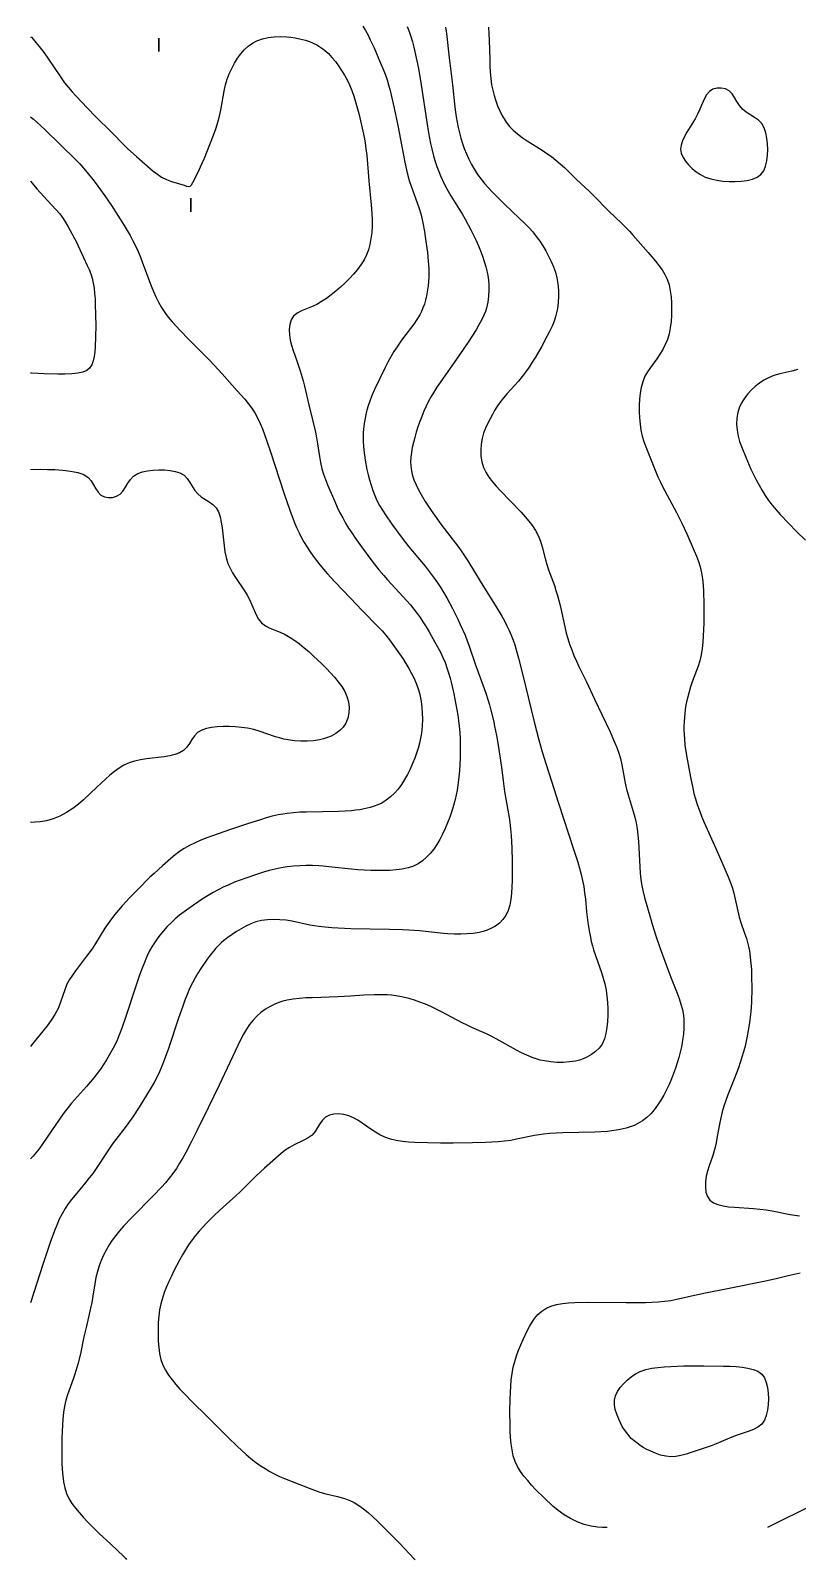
# Model space of a CAD drawing. Header units: metres. Extents: x 560466 to 562029, y 8123360 to 8125060.
# Drawn here: x 560466 to 560766, y 8123360 to 8123956 of the extents above; entities that cross this region are included whole.
import ezdxf

# ---------------------------------------------------------------- set-up
doc = ezdxf.new("R2010")
doc.units = ezdxf.units.M
doc.header["$MEASUREMENT"] = 0
doc.layers.add('Unknown_Line_Type', color=7, linetype='Continuous')

msp = doc.modelspace()

# ---------------------------------------------------------------- linework, layer by layer
at = {"layer": 'Unknown_Line_Type', "color": 18, "true_color": 0x000000}
for points in [[(560595.96, 8123957.86, 4145), (560597.03, 8123956.14, 4145), (560598.01, 8123954.36, 4145), (560598.91, 8123952.58, 4145), (560600.4, 8123949.37, 4145), (560602.94, 8123943.48, 4145), (560603.81, 8123941.32, 4145), (560604.65, 8123939.11, 4145), (560605.42, 8123936.87, 4145), (560606.01, 8123934.96, 4145), (560606.63, 8123932.73, 4145), (560607.19, 8123930.48, 4145), (560608.21, 8123925.95, 4145), (560609.59, 8123919.13, 4145), (560612.18, 8123905.54, 4145), (560613.16, 8123901.19, 4145), (560614.09, 8123897.74, 4145), (560614.82, 8123895.46, 4145), (560617.17, 8123889.01, 4145), (560617.93, 8123886.8, 4145), (560618.59, 8123884.67, 4145), (560619.04, 8123882.96, 4145), (560619.42, 8123881.23, 4145), (560620.04, 8123877.76, 4145), (560620.61, 8123873.88, 4145), (560621.17, 8123869.6, 4145), (560621.51, 8123866.24, 4145), (560621.71, 8123863.33, 4145), (560621.77, 8123861.65, 4145), (560621.76, 8123859.98, 4145), (560621.67, 8123858.32, 4145), (560621.51, 8123856.67, 4145), (560621.28, 8123855.02, 4145), (560620.84, 8123852.65, 4145), (560620.46, 8123851.08, 4145), (560619.99, 8123849.52, 4145), (560619.44, 8123848, 4145), (560618.84, 8123846.64, 4145), (560618.17, 8123845.31, 4145), (560617.08, 8123843.47, 4145), (560615.86, 8123841.69, 4145), (560611.88, 8123836.47, 4145), (560610.58, 8123834.68, 4145), (560609.32, 8123832.86, 4145), (560608.12, 8123831, 4145), (560606.9, 8123828.94, 4145), (560605.76, 8123826.84, 4145), (560604.66, 8123824.71, 4145), (560602.57, 8123820.46, 4145), (560600.6, 8123816.25, 4145), (560599.69, 8123814.12, 4145), (560598.83, 8123811.97, 4145), (560598.08, 8123809.79, 4145), (560597.6, 8123808.17, 4145), (560597.18, 8123806.53, 4145), (560596.84, 8123804.87, 4145), (560596.64, 8123803.66, 4145), (560596.29, 8123800.79, 4145), (560596.17, 8123799.14, 4145), (560596.12, 8123797.48, 4145), (560596.15, 8123795.82, 4145), (560596.25, 8123794.16, 4145), (560596.4, 8123792.5, 4145), (560596.91, 8123788.68, 4145), (560597.58, 8123785.03, 4145), (560598.05, 8123782.96, 4145), (560598.59, 8123780.9, 4145), (560599.19, 8123778.86, 4145), (560599.86, 8123776.85, 4145), (560600.61, 8123774.87, 4145), (560601.47, 8123772.95, 4145), (560602.5, 8123770.97, 4145), (560603.62, 8123769.1, 4145), (560604.81, 8123767.27, 4145), (560607.34, 8123763.66, 4145), (560611.34, 8123758.18, 4145), (560613.94, 8123754.84, 4145), (560620.25, 8123747.31, 4145), (560621.49, 8123745.78, 4145), (560623.85, 8123742.64, 4145), (560625.15, 8123740.76, 4145), (560626.38, 8123738.84, 4145), (560627.57, 8123736.9, 4145), (560628.72, 8123734.92, 4145), (560630.93, 8123730.84, 4145), (560633.01, 8123726.68, 4145), (560634, 8123724.58, 4145), (560635.87, 8123720.34, 4145), (560636.72, 8123718.19, 4145), (560637.33, 8123716.53, 4145), (560640.1, 8123708.49, 4145), (560643.34, 8123699.65, 4145), (560644.13, 8123697.37, 4145), (560645.37, 8123693.28, 4145), (560645.93, 8123691.21, 4145), (560646.95, 8123687.06, 4145), (560647.4, 8123684.96, 4145), (560648.11, 8123681.31, 4145), (560648.8, 8123677.49, 4145), (560649.49, 8123673.2, 4145), (560650.08, 8123668.91, 4145), (560650.72, 8123663.6, 4145), (560651.3, 8123659.38, 4145), (560651.63, 8123657.27, 4145), (560653.03, 8123649.31, 4145), (560653.32, 8123647.31, 4145), (560653.6, 8123644.82, 4145), (560653.8, 8123642.32, 4145), (560654.06, 8123637.29, 4145), (560654.2, 8123632.24, 4145), (560654.24, 8123627.2, 4145), (560654.21, 8123624.7, 4145), (560654.13, 8123622.22, 4145), (560653.98, 8123619.79, 4145), (560653.72, 8123617.42, 4145), (560653.32, 8123615.14, 4145), (560652.7, 8123613, 4145), (560651.79, 8123611.04, 4145), (560650.66, 8123609.49, 4145), (560649.28, 8123608.13, 4145), (560647.69, 8123606.95, 4145), (560645.93, 8123605.97, 4145), (560644.49, 8123605.36, 4145), (560642.98, 8123604.86, 4145), (560641.42, 8123604.48, 4145), (560639.06, 8123604.09, 4145), (560636.64, 8123603.88, 4145), (560634.18, 8123603.8, 4145), (560631.7, 8123603.83, 4145), (560629.2, 8123603.97, 4145), (560627.48, 8123604.11, 4145), (560618.14, 8123605.06, 4145), (560613.93, 8123605.37, 4145), (560611.42, 8123605.5, 4145), (560606.39, 8123605.66, 4145), (560591.33, 8123605.93, 4145), (560586.33, 8123606.11, 4145), (560583.84, 8123606.27, 4145), (560581.35, 8123606.48, 4145), (560578.88, 8123606.77, 4145), (560577.1, 8123607.04, 4145), (560575.34, 8123607.36, 4145), (560568.37, 8123608.83, 4145), (560566.06, 8123609.21, 4145), (560563.65, 8123609.44, 4145), (560561.24, 8123609.51, 4145), (560558.85, 8123609.4, 4145), (560556.51, 8123609.1, 4145), (560554.22, 8123608.56, 4145), (560552.26, 8123607.84, 4145), (560550.35, 8123606.95, 4145), (560548.49, 8123605.93, 4145), (560546.65, 8123604.82, 4145), (560544.97, 8123603.72, 4145), (560543.33, 8123602.56, 4145), (560541.75, 8123601.31, 4145), (560540.66, 8123600.37, 4145), (560539.62, 8123599.37, 4145), (560538.63, 8123598.33, 4145), (560537.68, 8123597.24, 4145), (560536.42, 8123595.65, 4145), (560535.22, 8123594, 4145), (560532.84, 8123590.48, 4145), (560531.66, 8123588.62, 4145), (560530.53, 8123586.73, 4145), (560529.48, 8123584.79, 4145), (560528.42, 8123582.58, 4145), (560527.46, 8123580.32, 4145), (560526.56, 8123578.02, 4145), (560525.72, 8123575.7, 4145), (560524.11, 8123571.02, 4145), (560520.19, 8123559.27, 4145), (560518.52, 8123554.63, 4145), (560517.62, 8123552.35, 4145), (560516.65, 8123550.1, 4145), (560515.59, 8123547.9, 4145), (560514.55, 8123545.97, 4145), (560513.45, 8123544.08, 4145), (560508.71, 8123536.4, 4145), (560506.19, 8123532.52, 4145), (560504.92, 8123530.72, 4145), (560503.6, 8123528.96, 4145), (560499.58, 8123523.77, 4145), (560498.28, 8123522.01, 4145), (560496.97, 8123520.12, 4145), (560491.92, 8123512.41, 4145), (560490.59, 8123510.53, 4145), (560489.26, 8123508.8, 4145), (560487.89, 8123507.1, 4145), (560483.69, 8123502.09, 4145), (560482.34, 8123500.39, 4145), (560481.04, 8123498.66, 4145), (560479.85, 8123496.87, 4145), (560478.65, 8123494.79, 4145), (560477.57, 8123492.62, 4145), (560476.59, 8123490.4, 4145), (560475.68, 8123488.14, 4145), (560473.99, 8123483.53, 4145), (560471.13, 8123474.94, 4145), (560466.34, 8123460, 4145)], [(560613.34, 8123957.78, 4140), (560614.06, 8123955.79, 4140), (560614.71, 8123953.77, 4140), (560615.31, 8123951.72, 4140), (560615.85, 8123949.65, 4140), (560616.81, 8123945.5, 4140), (560617.65, 8123941.32, 4140), (560618.75, 8123935.03, 4140), (560620.93, 8123920.42, 4140), (560621.62, 8123916.25, 4140), (560622.43, 8123912.11, 4140), (560622.89, 8123910.06, 4140), (560623.75, 8123906.76, 4140), (560624.24, 8123905.12, 4140), (560624.89, 8123903.16, 4140), (560625.6, 8123901.21, 4140), (560626.29, 8123899.5, 4140), (560627.04, 8123897.81, 4140), (560627.84, 8123896.16, 4140), (560629.27, 8123893.54, 4140), (560630.33, 8123891.76, 4140), (560633.61, 8123886.47, 4140), (560634.68, 8123884.68, 4140), (560635.87, 8123882.57, 4140), (560638.11, 8123878.42, 4140), (560639.16, 8123876.38, 4140), (560640.17, 8123874.33, 4140), (560641.12, 8123872.25, 4140), (560641.95, 8123870.24, 4140), (560642.71, 8123868.19, 4140), (560643.39, 8123866.13, 4140), (560643.99, 8123864.05, 4140), (560644.49, 8123861.96, 4140), (560644.86, 8123859.85, 4140), (560645.11, 8123857.44, 4140), (560645.18, 8123855.03, 4140), (560645.07, 8123852.63, 4140), (560644.78, 8123850.27, 4140), (560644.26, 8123847.95, 4140), (560643.8, 8123846.54, 4140), (560643.26, 8123845.16, 4140), (560642.34, 8123843.23, 4140), (560641.29, 8123841.34, 4140), (560640.16, 8123839.47, 4140), (560637.31, 8123835.02, 4140), (560633.68, 8123829.67, 4140), (560626.13, 8123818.94, 4140), (560624.89, 8123817.09, 4140), (560623.69, 8123815.21, 4140), (560622.65, 8123813.43, 4140), (560621.67, 8123811.61, 4140), (560620.75, 8123809.75, 4140), (560619.85, 8123807.75, 4140), (560619.01, 8123805.72, 4140), (560618.23, 8123803.68, 4140), (560617.5, 8123801.61, 4140), (560616.82, 8123799.54, 4140), (560616.21, 8123797.45, 4140), (560615.71, 8123795.53, 4140), (560615.28, 8123793.61, 4140), (560614.94, 8123791.68, 4140), (560614.71, 8123789.77, 4140), (560614.62, 8123787.86, 4140), (560614.66, 8123786.55, 4140), (560614.79, 8123785.26, 4140), (560615.24, 8123783.04, 4140), (560615.91, 8123780.99, 4140), (560616.77, 8123778.98, 4140), (560617.73, 8123777.07, 4140), (560618.79, 8123775.18, 4140), (560620.36, 8123772.55, 4140), (560622.69, 8123768.96, 4140), (560623.9, 8123767.19, 4140), (560626.39, 8123763.69, 4140), (560628.97, 8123760.25, 4140), (560633.05, 8123755.05, 4140), (560634.36, 8123753.28, 4140), (560635.67, 8123751.37, 4140), (560636.92, 8123749.42, 4140), (560641.74, 8123741.5, 4140), (560647.98, 8123731.48, 4140), (560650.17, 8123727.82, 4140), (560651.21, 8123725.96, 4140), (560652.2, 8123724.08, 4140), (560653.11, 8123722.17, 4140), (560653.89, 8123720.33, 4140), (560654.6, 8123718.47, 4140), (560655.24, 8123716.57, 4140), (560655.84, 8123714.66, 4140), (560656.76, 8123711.39, 4140), (560658.27, 8123705.36, 4140), (560662.86, 8123686.58, 4140), (560664.67, 8123679.56, 4140), (560665.96, 8123674.91, 4140), (560667.37, 8123670.32, 4140), (560669.59, 8123663.47, 4140), (560672.16, 8123655.33, 4140), (560678.35, 8123636.56, 4140), (560679.81, 8123631.85, 4140), (560680.49, 8123629.49, 4140), (560681.13, 8123627.12, 4140), (560681.69, 8123624.74, 4140), (560682.16, 8123622.34, 4140), (560682.53, 8123619.9, 4140), (560682.81, 8123617.43, 4140), (560683.29, 8123612.49, 4140), (560683.77, 8123608.36, 4140), (560684.28, 8123605.04, 4140), (560684.75, 8123602.6, 4140), (560685.13, 8123600.94, 4140), (560685.56, 8123599.29, 4140), (560686.04, 8123597.65, 4140), (560686.77, 8123595.45, 4140), (560689.11, 8123588.89, 4140), (560689.82, 8123586.69, 4140), (560690.42, 8123584.46, 4140), (560690.9, 8123582.03, 4140), (560691.23, 8123579.58, 4140), (560691.44, 8123577.1, 4140), (560691.55, 8123574.63, 4140), (560691.56, 8123572.17, 4140), (560691.47, 8123569.74, 4140), (560691.24, 8123567.37, 4140), (560690.85, 8123565.08, 4140), (560690.24, 8123562.93, 4140), (560689.33, 8123560.96, 4140), (560688.19, 8123559.39, 4140), (560686.8, 8123558.02, 4140), (560685.2, 8123556.83, 4140), (560683.44, 8123555.83, 4140), (560681.99, 8123555.22, 4140), (560680.48, 8123554.72, 4140), (560678.91, 8123554.34, 4140), (560676.56, 8123553.98, 4140), (560674.15, 8123553.81, 4140), (560671.72, 8123553.82, 4140), (560669.28, 8123554, 4140), (560666.86, 8123554.36, 4140), (560665.21, 8123554.72, 4140), (560663.58, 8123555.18, 4140), (560661.99, 8123555.73, 4140), (560659.93, 8123556.58, 4140), (560657.91, 8123557.56, 4140), (560655.92, 8123558.6, 4140), (560648.04, 8123563, 4140), (560646.04, 8123564.02, 4140), (560644.19, 8123564.9, 4140), (560638.57, 8123567.39, 4140), (560636.71, 8123568.26, 4140), (560634.7, 8123569.26, 4140), (560626.7, 8123573.51, 4140), (560622.53, 8123575.55, 4140), (560620.42, 8123576.49, 4140), (560618.29, 8123577.35, 4140), (560616.12, 8123578.12, 4140), (560614.51, 8123578.61, 4140), (560612.87, 8123579.03, 4140), (560611.22, 8123579.38, 4140), (560608.8, 8123579.77, 4140), (560607.15, 8123579.97, 4140), (560605.5, 8123580.11, 4140), (560603.84, 8123580.19, 4140), (560602.17, 8123580.21, 4140), (560600.5, 8123580.18, 4140), (560596.35, 8123579.97, 4140), (560591.23, 8123579.58, 4140), (560588.73, 8123579.44, 4140), (560586.23, 8123579.33, 4140), (560576.19, 8123579.04, 4140), (560573.7, 8123578.92, 4140), (560571.23, 8123578.74, 4140), (560568.79, 8123578.46, 4140), (560566.4, 8123578.04, 4140), (560564.79, 8123577.64, 4140), (560563.22, 8123577.15, 4140), (560561.7, 8123576.55, 4140), (560559.78, 8123575.61, 4140), (560557.95, 8123574.5, 4140), (560556.23, 8123573.23, 4140), (560554.62, 8123571.82, 4140), (560553.16, 8123570.25, 4140), (560551.81, 8123568.55, 4140), (560550.58, 8123566.76, 4140), (560549.45, 8123564.87, 4140), (560548.66, 8123563.39, 4140), (560547.18, 8123560.33, 4140), (560539.9, 8123544.9, 4140), (560535.65, 8123536.11, 4140), (560531.35, 8123527.36, 4140), (560529.16, 8123523.02, 4140), (560526.9, 8123518.72, 4140), (560525.73, 8123516.61, 4140), (560524.52, 8123514.53, 4140), (560523.24, 8123512.49, 4140), (560521.88, 8123510.51, 4140), (560520.46, 8123508.66, 4140), (560518.96, 8123506.87, 4140), (560517.4, 8123505.12, 4140), (560514.17, 8123501.71, 4140), (560505.87, 8123493.33, 4140), (560502.65, 8123489.91, 4140), (560501.1, 8123488.16, 4140), (560499.63, 8123486.37, 4140), (560498.24, 8123484.51, 4140), (560497, 8123482.61, 4140), (560495.86, 8123480.64, 4140), (560494.83, 8123478.61, 4140), (560493.91, 8123476.54, 4140), (560493.1, 8123474.43, 4140), (560492.43, 8123472.27, 4140), (560491.87, 8123469.91, 4140), (560491.44, 8123467.51, 4140), (560490.7, 8123462.66, 4140), (560490.28, 8123460.23, 4140), (560489.79, 8123457.91, 4140), (560488.11, 8123450.98, 4140), (560487.18, 8123446.76, 4140), (560485.78, 8123440.11, 4140), (560484.8, 8123436.15, 4140), (560483.65, 8123432.25, 4140), (560483, 8123430.33, 4140), (560480.74, 8123424.15, 4140), (560480.12, 8123422.06, 4140), (560479.59, 8123419.7, 4140), (560479.21, 8123417.29, 4140), (560478.95, 8123414.85, 4140), (560478.77, 8123412.39, 4140), (560478.64, 8123409.92, 4140), (560478.56, 8123407.43, 4140), (560478.51, 8123402.45, 4140), (560478.59, 8123397.48, 4140), (560478.71, 8123395.03, 4140), (560478.91, 8123392.6, 4140), (560479.22, 8123390.23, 4140), (560479.7, 8123387.91, 4140), (560480.41, 8123385.7, 4140), (560481.34, 8123383.72, 4140), (560482.5, 8123381.84, 4140), (560483.82, 8123380.02, 4140), (560485.26, 8123378.26, 4140), (560486.85, 8123376.48, 4140), (560488.75, 8123374.49, 4140), (560493.13, 8123370.17, 4140), (560497.6, 8123365.91, 4140), (560502.71, 8123361.14, 4140), (560503.58, 8123360.31, 4140), (560503.84, 8123360, 4140)], [(560628.29, 8123957.41, 4135), (560628.66, 8123954.98, 4135), (560629.71, 8123945.53, 4135), (560630.77, 8123937.22, 4135), (560631.13, 8123933.86, 4135), (560631.71, 8123927.57, 4135), (560631.97, 8123925.27, 4135), (560632.36, 8123922.51, 4135), (560632.73, 8123920.41, 4135), (560633.17, 8123918.32, 4135), (560633.67, 8123916.24, 4135), (560634.23, 8123914.19, 4135), (560634.86, 8123912.16, 4135), (560635.56, 8123910.16, 4135), (560636.43, 8123908.03, 4135), (560637.39, 8123905.95, 4135), (560638.43, 8123903.91, 4135), (560639.57, 8123901.92, 4135), (560640.79, 8123900, 4135), (560642.13, 8123898.15, 4135), (560643.51, 8123896.47, 4135), (560644.98, 8123894.85, 4135), (560646.5, 8123893.26, 4135), (560651.16, 8123888.54, 4135), (560654.33, 8123885.45, 4135), (560659.25, 8123880.89, 4135), (560660.81, 8123879.3, 4135), (560662.29, 8123877.63, 4135), (560663.68, 8123875.89, 4135), (560664.99, 8123874.09, 4135), (560666.21, 8123872.23, 4135), (560667.39, 8123870.25, 4135), (560668.47, 8123868.23, 4135), (560669.46, 8123866.16, 4135), (560670.35, 8123864.06, 4135), (560671.1, 8123861.92, 4135), (560671.69, 8123859.74, 4135), (560672.11, 8123857.37, 4135), (560672.33, 8123854.96, 4135), (560672.37, 8123852.54, 4135), (560672.24, 8123850.12, 4135), (560671.92, 8123847.72, 4135), (560671.59, 8123846.09, 4135), (560671.15, 8123844.48, 4135), (560670.63, 8123842.89, 4135), (560669.81, 8123840.85, 4135), (560668.86, 8123838.84, 4135), (560667.84, 8123836.85, 4135), (560665.64, 8123832.84, 4135), (560663.3, 8123828.81, 4135), (560662.08, 8123826.82, 4135), (560660.82, 8123824.87, 4135), (560659.49, 8123822.97, 4135), (560658.14, 8123821.2, 4135), (560656.72, 8123819.49, 4135), (560652.26, 8123814.58, 4135), (560650.82, 8123812.91, 4135), (560649.48, 8123811.18, 4135), (560648.24, 8123809.38, 4135), (560647.37, 8123807.95, 4135), (560646.56, 8123806.49, 4135), (560644.81, 8123803.07, 4135), (560643.91, 8123801.1, 4135), (560643.13, 8123799.11, 4135), (560642.53, 8123797.09, 4135), (560642.12, 8123794.81, 4135), (560641.97, 8123792.51, 4135), (560642.07, 8123790.23, 4135), (560642.43, 8123787.99, 4135), (560643.09, 8123785.83, 4135), (560644.02, 8123783.89, 4135), (560645.19, 8123782.03, 4135), (560646.54, 8123780.23, 4135), (560648, 8123778.48, 4135), (560649.56, 8123776.75, 4135), (560657.7, 8123768.29, 4135), (560659.26, 8123766.57, 4135), (560660.74, 8123764.82, 4135), (560662.12, 8123763.02, 4135), (560663.36, 8123761.17, 4135), (560664.41, 8123759.24, 4135), (560665.27, 8123757.08, 4135), (560665.96, 8123754.84, 4135), (560667.13, 8123750.24, 4135), (560667.77, 8123747.94, 4135), (560668.45, 8123745.89, 4135), (560670.71, 8123739.73, 4135), (560671.34, 8123737.81, 4135), (560671.91, 8123735.87, 4135), (560672.94, 8123731.92, 4135), (560674.37, 8123725.41, 4135), (560675.37, 8123721.22, 4135), (560675.94, 8123719.14, 4135), (560676.67, 8123716.88, 4135), (560677.48, 8123714.64, 4135), (560678.36, 8123712.43, 4135), (560679.32, 8123710.25, 4135), (560680.28, 8123708.23, 4135), (560683.24, 8123702.23, 4135), (560686.35, 8123695.47, 4135), (560692.35, 8123682.91, 4135), (560694.21, 8123678.69, 4135), (560695.06, 8123676.56, 4135), (560695.82, 8123674.41, 4135), (560696.48, 8123672.24, 4135), (560697.04, 8123669.87, 4135), (560698.36, 8123662.68, 4135), (560698.88, 8123660.3, 4135), (560699.46, 8123658.11, 4135), (560701.48, 8123651.6, 4135), (560702.1, 8123649.42, 4135), (560702.63, 8123647.22, 4135), (560703.05, 8123644.82, 4135), (560703.34, 8123642.39, 4135), (560703.55, 8123639.94, 4135), (560703.7, 8123637.47, 4135), (560704.06, 8123630.05, 4135), (560704.24, 8123627.58, 4135), (560704.49, 8123625.12, 4135), (560704.85, 8123622.69, 4135), (560705.32, 8123620.37, 4135), (560705.88, 8123618.07, 4135), (560708.17, 8123610.02, 4135), (560708.87, 8123607.73, 4135), (560710.34, 8123603.17, 4135), (560711.89, 8123598.63, 4135), (560714.32, 8123591.84, 4135), (560716, 8123587.35, 4135), (560718.57, 8123580.83, 4135), (560719.36, 8123578.68, 4135), (560720.08, 8123576.54, 4135), (560720.66, 8123574.37, 4135), (560721.07, 8123572.19, 4135), (560721.23, 8123570.57, 4135), (560721.28, 8123568.93, 4135), (560721.25, 8123567.27, 4135), (560721.08, 8123564.85, 4135), (560720.9, 8123563.21, 4135), (560720.64, 8123561.57, 4135), (560720.33, 8123559.93, 4135), (560719.85, 8123557.81, 4135), (560719.28, 8123555.7, 4135), (560718.65, 8123553.59, 4135), (560717.95, 8123551.5, 4135), (560717.2, 8123549.43, 4135), (560716.39, 8123547.38, 4135), (560715.46, 8123545.24, 4135), (560714.45, 8123543.14, 4135), (560713.38, 8123541.09, 4135), (560712.24, 8123539.1, 4135), (560711.01, 8123537.18, 4135), (560709.68, 8123535.37, 4135), (560708.29, 8123533.76, 4135), (560706.76, 8123532.3, 4135), (560705.1, 8123531.02, 4135), (560703.32, 8123529.93, 4135), (560701.86, 8123529.23, 4135), (560700.34, 8123528.65, 4135), (560698.78, 8123528.16, 4135), (560696.43, 8123527.61, 4135), (560694.81, 8123527.32, 4135), (560693.16, 8123527.07, 4135), (560691.51, 8123526.88, 4135), (560689.03, 8123526.69, 4135), (560686.53, 8123526.57, 4135), (560673.98, 8123526.3, 4135), (560671.48, 8123526.19, 4135), (560669, 8123526.03, 4135), (560666.52, 8123525.78, 4135), (560664.75, 8123525.54, 4135), (560662.98, 8123525.25, 4135), (560656, 8123523.81, 4135), (560653.67, 8123523.38, 4135), (560651.22, 8123523.05, 4135), (560648.76, 8123522.82, 4135), (560646.28, 8123522.65, 4135), (560643.8, 8123522.53, 4135), (560638.8, 8123522.4, 4135), (560631.28, 8123522.32, 4135), (560626.26, 8123522.32, 4135), (560621.25, 8123522.38, 4135), (560616.29, 8123522.56, 4135), (560613.84, 8123522.73, 4135), (560611.42, 8123522.99, 4135), (560609.05, 8123523.37, 4135), (560606.74, 8123523.91, 4135), (560604.53, 8123524.67, 4135), (560602.67, 8123525.56, 4135), (560600.87, 8123526.61, 4135), (560599.13, 8123527.76, 4135), (560595.71, 8123530.13, 4135), (560594.01, 8123531.24, 4135), (560592.3, 8123532.22, 4135), (560590.56, 8123532.99, 4135), (560588.56, 8123533.54, 4135), (560586.58, 8123533.77, 4135), (560584.68, 8123533.68, 4135), (560582.94, 8123533.27, 4135), (560581.44, 8123532.49, 4135), (560580.25, 8123531.33, 4135), (560579.25, 8123529.9, 4135), (560578.33, 8123528.36, 4135), (560577.34, 8123526.84, 4135), (560576.16, 8123525.48, 4135), (560574.68, 8123524.37, 4135), (560572.97, 8123523.45, 4135), (560569.21, 8123521.71, 4135), (560567.32, 8123520.67, 4135), (560565.68, 8123519.54, 4135), (560564.08, 8123518.26, 4135), (560557.64, 8123512.59, 4135), (560554.39, 8123509.61, 4135), (560548.14, 8123503.29, 4135), (560546.5, 8123501.77, 4135), (560541.46, 8123497.33, 4135), (560538.22, 8123494.33, 4135), (560535.09, 8123491.22, 4135), (560533.58, 8123489.62, 4135), (560532.11, 8123487.98, 4135), (560530.69, 8123486.3, 4135), (560529.35, 8123484.57, 4135), (560528.02, 8123482.67, 4135), (560526.78, 8123480.72, 4135), (560525.59, 8123478.72, 4135), (560524.46, 8123476.69, 4135), (560522.3, 8123472.56, 4135), (560521.28, 8123470.46, 4135), (560520.3, 8123468.35, 4135), (560519.38, 8123466.23, 4135), (560518.53, 8123464.08, 4135), (560517.78, 8123461.91, 4135), (560517.17, 8123459.7, 4135), (560516.69, 8123457.3, 4135), (560516.37, 8123454.86, 4135), (560516.17, 8123452.4, 4135), (560516.07, 8123449.94, 4135), (560516.07, 8123447.48, 4135), (560516.16, 8123445.04, 4135), (560516.35, 8123442.63, 4135), (560516.69, 8123440.26, 4135), (560517.2, 8123437.96, 4135), (560517.95, 8123435.76, 4135), (560518.95, 8123433.75, 4135), (560520.18, 8123431.83, 4135), (560521.56, 8123429.98, 4135), (560523.06, 8123428.18, 4135), (560524.64, 8123426.41, 4135), (560526.28, 8123424.67, 4135), (560529.65, 8123421.22, 4135), (560534.81, 8123416.08, 4135), (560543.45, 8123407.57, 4135), (560546.93, 8123404.22, 4135), (560550.47, 8123400.96, 4135), (560552.29, 8123399.41, 4135), (560554.16, 8123397.92, 4135), (560555.96, 8123396.62, 4135), (560557.82, 8123395.4, 4135), (560559.72, 8123394.26, 4135), (560561.68, 8123393.23, 4135), (560563.51, 8123392.37, 4135), (560565.37, 8123391.58, 4135), (560575.1, 8123387.73, 4135), (560577.14, 8123386.96, 4135), (560579.2, 8123386.27, 4135), (560581.51, 8123385.64, 4135), (560586.14, 8123384.56, 4135), (560588.41, 8123383.94, 4135), (560590.6, 8123383.15, 4135), (560592.56, 8123382.18, 4135), (560594.44, 8123381.01, 4135), (560596.25, 8123379.7, 4135), (560598.02, 8123378.28, 4135), (560599.8, 8123376.71, 4135), (560601.79, 8123374.85, 4135), (560606.14, 8123370.55, 4135), (560610.41, 8123366.16, 4135), (560616.03, 8123360.28, 4135), (560616.34, 8123360, 4135)], [(560645.04, 8123957.41, 4130), (560645.21, 8123954.93, 4130), (560645.32, 8123952.43, 4130), (560645.49, 8123944.92, 4130), (560645.58, 8123942.42, 4130), (560645.71, 8123939.93, 4130), (560645.92, 8123937.46, 4130), (560646.25, 8123935.02, 4130), (560646.67, 8123932.9, 4130), (560647.2, 8123930.82, 4130), (560647.83, 8123928.77, 4130), (560648.55, 8123926.77, 4130), (560649.38, 8123924.82, 4130), (560650.33, 8123922.94, 4130), (560651.09, 8123921.67, 4130), (560651.91, 8123920.44, 4130), (560653.23, 8123918.79, 4130), (560654.7, 8123917.27, 4130), (560656.38, 8123915.82, 4130), (560658.19, 8123914.47, 4130), (560660.07, 8123913.2, 4130), (560665.9, 8123909.51, 4130), (560667.75, 8123908.27, 4130), (560669.57, 8123906.98, 4130), (560671.33, 8123905.63, 4130), (560673.03, 8123904.22, 4130), (560674.66, 8123902.72, 4130), (560679.39, 8123898.06, 4130), (560684.26, 8123893.54, 4130), (560685.87, 8123892.01, 4130), (560692.04, 8123885.63, 4130), (560696.88, 8123881.03, 4130), (560698.47, 8123879.47, 4130), (560700, 8123877.86, 4130), (560701.5, 8123876.2, 4130), (560707.37, 8123869.55, 4130), (560710.19, 8123866.25, 4130), (560711.51, 8123864.56, 4130), (560712.73, 8123862.84, 4130), (560713.82, 8123861.06, 4130), (560714.71, 8123859.21, 4130), (560715.45, 8123857.01, 4130), (560715.95, 8123854.71, 4130), (560716.26, 8123852.35, 4130), (560716.43, 8123849.95, 4130), (560716.48, 8123847.53, 4130), (560716.42, 8123845.1, 4130), (560716.25, 8123842.68, 4130), (560715.94, 8123840.29, 4130), (560715.48, 8123837.94, 4130), (560714.81, 8123835.67, 4130), (560714, 8123833.7, 4130), (560713.02, 8123831.8, 4130), (560711.92, 8123829.97, 4130), (560710.72, 8123828.2, 4130), (560708.2, 8123824.82, 4130), (560707.03, 8123823.12, 4130), (560706.03, 8123821.34, 4130), (560705.2, 8123819.24, 4130), (560704.62, 8123817.02, 4130), (560704.23, 8123814.72, 4130), (560703.99, 8123812.36, 4130), (560703.86, 8123809.96, 4130), (560703.85, 8123807.54, 4130), (560703.94, 8123805.12, 4130), (560704.14, 8123802.7, 4130), (560704.48, 8123800.31, 4130), (560705, 8123797.95, 4130), (560705.64, 8123795.87, 4130), (560706.39, 8123793.82, 4130), (560710.33, 8123784.07, 4130), (560711.12, 8123782.19, 4130), (560711.96, 8123780.33, 4130), (560712.94, 8123778.32, 4130), (560718.32, 8123768.27, 4130), (560720.42, 8123764.12, 4130), (560722.4, 8123759.93, 4130), (560725.3, 8123753.24, 4130), (560726.14, 8123751.21, 4130), (560726.92, 8123749.17, 4130), (560727.57, 8123747.1, 4130), (560728.11, 8123744.75, 4130), (560728.48, 8123742.35, 4130), (560728.73, 8123739.91, 4130), (560728.89, 8123737.46, 4130), (560729.05, 8123732.5, 4130), (560729.07, 8123730.01, 4130), (560729.01, 8123725.03, 4130), (560728.8, 8123720.08, 4130), (560728.61, 8123717.62, 4130), (560728.34, 8123715.19, 4130), (560727.95, 8123712.79, 4130), (560727.42, 8123710.43, 4130), (560726.78, 8123708.35, 4130), (560724.51, 8123702.17, 4130), (560723.87, 8123700.25, 4130), (560723.29, 8123698.31, 4130), (560722.77, 8123696.35, 4130), (560722.32, 8123694.38, 4130), (560721.94, 8123692.39, 4130), (560721.6, 8123689.95, 4130), (560721.43, 8123688.3, 4130), (560721.31, 8123686.65, 4130), (560721.25, 8123684.99, 4130), (560721.25, 8123683.33, 4130), (560721.32, 8123681.67, 4130), (560721.43, 8123680.01, 4130), (560721.67, 8123677.55, 4130), (560722.25, 8123673.5, 4130), (560723.79, 8123665, 4130), (560724.68, 8123660.77, 4130), (560725.19, 8123658.67, 4130), (560725.76, 8123656.59, 4130), (560726.48, 8123654.31, 4130), (560727.28, 8123652.05, 4130), (560728.13, 8123649.81, 4130), (560729.05, 8123647.6, 4130), (560730.93, 8123643.35, 4130), (560734.78, 8123634.91, 4130), (560738.53, 8123626.19, 4130), (560739.34, 8123624.16, 4130), (560740.05, 8123622.11, 4130), (560740.7, 8123619.8, 4130), (560742.25, 8123612.74, 4130), (560742.85, 8123610.42, 4130), (560743.5, 8123608.35, 4130), (560744.95, 8123604.24, 4130), (560745.63, 8123602.17, 4130), (560746.09, 8123600.57, 4130), (560746.48, 8123598.94, 4130), (560746.81, 8123597.3, 4130), (560747.17, 8123594.88, 4130), (560747.42, 8123592.43, 4130), (560747.58, 8123589.97, 4130), (560747.68, 8123587.49, 4130), (560747.73, 8123582.51, 4130), (560747.6, 8123577.53, 4130), (560747.46, 8123575.04, 4130), (560747.24, 8123572.56, 4130), (560746.81, 8123569.17, 4130), (560746.36, 8123566.26, 4130), (560745.84, 8123563.38, 4130), (560745.1, 8123560.1, 4130), (560744.54, 8123557.98, 4130), (560743.26, 8123553.79, 4130), (560742.55, 8123551.71, 4130), (560741.02, 8123547.6, 4130), (560738.43, 8123541.12, 4130), (560737.6, 8123538.96, 4130), (560736.84, 8123536.78, 4130), (560736.18, 8123534.58, 4130), (560735.62, 8123532.18, 4130), (560735.15, 8123529.75, 4130), (560734.29, 8123524.87, 4130), (560733.8, 8123522.44, 4130), (560733.41, 8123520.79, 4130), (560732.48, 8123517.55, 4130), (560731.1, 8123513.43, 4130), (560730.46, 8123511.42, 4130), (560729.97, 8123509.43, 4130), (560729.66, 8123507.26, 4130), (560729.62, 8123505.16, 4130), (560729.86, 8123503.21, 4130), (560730.42, 8123501.48, 4130), (560731.37, 8123500.06, 4130), (560732.76, 8123499.03, 4130), (560734.51, 8123498.33, 4130), (560736.52, 8123497.85, 4130), (560738.72, 8123497.53, 4130), (560741.03, 8123497.31, 4130), (560748.35, 8123496.83, 4130), (560750.83, 8123496.61, 4130), (560753.31, 8123496.3, 4130), (560755.68, 8123495.91, 4130), (560762.74, 8123494.51, 4130), (560764.52, 8123494.2, 4130), (560766.31, 8123493.94, 4130)], [(560466.34, 8123953.75, 4150), (560466.65, 8123953.52, 4150), (560467.37, 8123952.75, 4150), (560468.42, 8123951.53, 4150), (560469.73, 8123949.92, 4150), (560471.21, 8123947.96, 4150), (560472.8, 8123945.75, 4150), (560477.98, 8123938.04, 4150), (560479.64, 8123935.74, 4150), (560481.1, 8123933.92, 4150), (560482.54, 8123932.29, 4150), (560484.03, 8123930.68, 4150), (560488.56, 8123925.84, 4150), (560491.63, 8123922.63, 4150), (560498, 8123916.38, 4150), (560502.72, 8123911.63, 4150), (560504.32, 8123910.09, 4150), (560507.66, 8123907.09, 4150), (560514.2, 8123901.37, 4150), (560515.82, 8123900.1, 4150), (560517.48, 8123899.01, 4150), (560519.38, 8123898.07, 4150), (560521.3, 8123897.35, 4150), (560526.28, 8123895.84, 4150), (560527.21, 8123895.49, 4150), (560527.96, 8123895.3, 4150), (560528.59, 8123895.42, 4150), (560529.16, 8123895.97, 4150), (560529.71, 8123896.88, 4150), (560531.86, 8123901.21, 4150), (560532.71, 8123903, 4150), (560534.19, 8123906.4, 4150), (560536.27, 8123911.67, 4150), (560537.93, 8123916.03, 4150), (560538.71, 8123918.24, 4150), (560539.42, 8123920.47, 4150), (560540.02, 8123922.72, 4150), (560540.54, 8123925.17, 4150), (560541.84, 8123932.56, 4150), (560542.4, 8123934.97, 4150), (560543.07, 8123937.17, 4150), (560543.88, 8123939.32, 4150), (560544.82, 8123941.4, 4150), (560545.87, 8123943.41, 4150), (560547.05, 8123945.33, 4150), (560548.36, 8123947.11, 4150), (560549.74, 8123948.66, 4150), (560551.26, 8123950.04, 4150), (560552.9, 8123951.24, 4150), (560554.67, 8123952.2, 4150), (560556.82, 8123952.97, 4150), (560559.09, 8123953.46, 4150), (560561.45, 8123953.73, 4150), (560563.85, 8123953.8, 4150), (560566.27, 8123953.69, 4150), (560567.93, 8123953.51, 4150), (560569.59, 8123953.26, 4150), (560571.23, 8123952.94, 4150), (560573.58, 8123952.36, 4150), (560575.12, 8123951.87, 4150), (560576.62, 8123951.28, 4150), (560578.06, 8123950.58, 4150), (560579.26, 8123949.86, 4150), (560580.4, 8123949.05, 4150), (560581.49, 8123948.16, 4150), (560582.53, 8123947.19, 4150), (560583.94, 8123945.68, 4150), (560585.27, 8123944.06, 4150), (560586.52, 8123942.36, 4150), (560587.7, 8123940.6, 4150), (560588.8, 8123938.78, 4150), (560589.82, 8123936.91, 4150), (560590.75, 8123934.98, 4150), (560591.64, 8123932.83, 4150), (560592.42, 8123930.62, 4150), (560593.13, 8123928.38, 4150), (560594.39, 8123923.84, 4150), (560595.5, 8123919.25, 4150), (560596.46, 8123914.64, 4150), (560596.86, 8123912.32, 4150), (560597.21, 8123910, 4150), (560597.49, 8123907.51, 4150), (560598.29, 8123897.5, 4150), (560599.24, 8123888.21, 4150), (560599.5, 8123884.85, 4150), (560599.59, 8123882.37, 4150), (560599.57, 8123879.9, 4150), (560599.44, 8123877.45, 4150), (560599.16, 8123875.04, 4150), (560598.71, 8123872.67, 4150), (560598.14, 8123870.65, 4150), (560597.39, 8123868.69, 4150), (560596.46, 8123866.8, 4150), (560595.24, 8123864.84, 4150), (560593.85, 8123862.96, 4150), (560592.33, 8123861.16, 4150), (560590.72, 8123859.42, 4150), (560589.04, 8123857.74, 4150), (560587.3, 8123856.11, 4150), (560585.51, 8123854.55, 4150), (560583.69, 8123853.07, 4150), (560581.82, 8123851.69, 4150), (560579.92, 8123850.45, 4150), (560577.98, 8123849.37, 4150), (560575.94, 8123848.46, 4150), (560572.03, 8123846.88, 4150), (560570.35, 8123845.97, 4150), (560568.99, 8123844.83, 4150), (560568.06, 8123843.34, 4150), (560567.51, 8123841.58, 4150), (560567.27, 8123839.62, 4150), (560567.31, 8123837.54, 4150), (560567.62, 8123835.38, 4150), (560568.13, 8123833.41, 4150), (560568.79, 8123831.42, 4150), (560570.28, 8123827.36, 4150), (560570.93, 8123825.45, 4150), (560571.55, 8123823.5, 4150), (560572.67, 8123819.55, 4150), (560573.17, 8123817.55, 4150), (560574.88, 8123810.17, 4150), (560576.49, 8123803.78, 4150), (560577.48, 8123799.52, 4150), (560577.91, 8123797.38, 4150), (560578.31, 8123794.95, 4150), (560579.04, 8123790.08, 4150), (560579.47, 8123787.67, 4150), (560580.01, 8123785.3, 4150), (560580.65, 8123783.16, 4150), (560581.41, 8123781.05, 4150), (560582.23, 8123778.96, 4150), (560585, 8123772.46, 4150), (560586.01, 8123770.27, 4150), (560587.06, 8123768.1, 4150), (560588.12, 8123766.09, 4150), (560589.24, 8123764.1, 4150), (560590.42, 8123762.15, 4150), (560591.65, 8123760.24, 4150), (560592.9, 8123758.42, 4150), (560595.49, 8123754.85, 4150), (560599.51, 8123749.44, 4150), (560602.28, 8123745.87, 4150), (560604.18, 8123743.61, 4150), (560605.64, 8123741.96, 4150), (560613.1, 8123733.83, 4150), (560614.54, 8123732.17, 4150), (560615.94, 8123730.47, 4150), (560617.15, 8123728.89, 4150), (560618.31, 8123727.28, 4150), (560619.43, 8123725.63, 4150), (560620.67, 8123723.67, 4150), (560621.86, 8123721.69, 4150), (560624.14, 8123717.66, 4150), (560626.24, 8123713.72, 4150), (560627.2, 8123711.72, 4150), (560628.08, 8123709.68, 4150), (560628.81, 8123707.69, 4150), (560629.45, 8123705.67, 4150), (560630.02, 8123703.62, 4150), (560630.55, 8123701.55, 4150), (560631.49, 8123697.51, 4150), (560631.93, 8123695.44, 4150), (560632.71, 8123691.26, 4150), (560633.05, 8123689.16, 4150), (560633.34, 8123687.06, 4150), (560633.58, 8123684.95, 4150), (560633.79, 8123682.46, 4150), (560633.91, 8123679.96, 4150), (560633.98, 8123677.45, 4150), (560634, 8123674.95, 4150), (560633.96, 8123672.44, 4150), (560633.87, 8123669.94, 4150), (560633.7, 8123667.44, 4150), (560633.35, 8123664.03, 4150), (560633.09, 8123661.96, 4150), (560632.77, 8123659.9, 4150), (560632.44, 8123658.13, 4150), (560632.04, 8123656.36, 4150), (560631.42, 8123654.04, 4150), (560630.7, 8123651.74, 4150), (560629.91, 8123649.47, 4150), (560629.05, 8123647.23, 4150), (560628.13, 8123645.01, 4150), (560627.13, 8123642.85, 4150), (560626.05, 8123640.74, 4150), (560624.86, 8123638.73, 4150), (560623.65, 8123636.96, 4150), (560622.31, 8123635.3, 4150), (560620.87, 8123633.78, 4150), (560619.31, 8123632.43, 4150), (560617.61, 8123631.29, 4150), (560615.79, 8123630.37, 4150), (560613.61, 8123629.64, 4150), (560611.31, 8123629.15, 4150), (560608.94, 8123628.84, 4150), (560606.51, 8123628.67, 4150), (560604.04, 8123628.59, 4150), (560601.55, 8123628.58, 4150), (560599.05, 8123628.64, 4150), (560596.55, 8123628.74, 4150), (560594.04, 8123628.9, 4150), (560591.53, 8123629.12, 4150), (560583.89, 8123629.97, 4150), (560580.52, 8123630.29, 4150), (560578.84, 8123630.41, 4150), (560576.35, 8123630.53, 4150), (560573.86, 8123630.56, 4150), (560571.37, 8123630.51, 4150), (560568.9, 8123630.35, 4150), (560566.44, 8123630.07, 4150), (560564.11, 8123629.67, 4150), (560561.79, 8123629.16, 4150), (560559.49, 8123628.57, 4150), (560557.19, 8123627.92, 4150), (560554.91, 8123627.22, 4150), (560550.37, 8123625.7, 4150), (560548.12, 8123624.89, 4150), (560545.89, 8123624.02, 4150), (560543.68, 8123623.1, 4150), (560541.52, 8123622.1, 4150), (560539.52, 8123621.08, 4150), (560537.55, 8123619.99, 4150), (560535.62, 8123618.84, 4150), (560533.7, 8123617.65, 4150), (560529.94, 8123615.17, 4150), (560526.29, 8123612.55, 4150), (560524.52, 8123611.18, 4150), (560522.81, 8123609.74, 4150), (560521.19, 8123608.27, 4150), (560519.65, 8123606.73, 4150), (560518.18, 8123605.12, 4150), (560516.79, 8123603.45, 4150), (560515.69, 8123601.97, 4150), (560514.65, 8123600.44, 4150), (560513.68, 8123598.87, 4150), (560512.79, 8123597.25, 4150), (560511.72, 8123595.06, 4150), (560510.75, 8123592.81, 4150), (560509.86, 8123590.52, 4150), (560509.01, 8123588.2, 4150), (560507.41, 8123583.52, 4150), (560503.54, 8123571.75, 4150), (560501.9, 8123567.09, 4150), (560501.02, 8123564.79, 4150), (560500.08, 8123562.53, 4150), (560499.06, 8123560.3, 4150), (560498.09, 8123558.41, 4150), (560497.05, 8123556.56, 4150), (560495.94, 8123554.74, 4150), (560494.79, 8123552.95, 4150), (560493.59, 8123551.19, 4150), (560492.34, 8123549.47, 4150), (560491.04, 8123547.78, 4150), (560489.65, 8123546.08, 4150), (560488.22, 8123544.41, 4150), (560482.37, 8123537.85, 4150), (560480.96, 8123536.17, 4150), (560479.51, 8123534.32, 4150), (560477.87, 8123532.06, 4150), (560471.17, 8123522.2, 4150), (560469.65, 8123520.13, 4150), (560468.38, 8123518.49, 4150), (560467.35, 8123517.26, 4150), (560466.64, 8123516.49, 4150), (560466.34, 8123516.25, 4150)], [(560516.34, 8123953.24, 4145), (560516.34, 8123948.01, 4145), (560516.34, 8123953.24, 4145)], [(560751.32, 8123900.02, 4125), (560752.41, 8123901.51, 4125), (560753.15, 8123903.33, 4125), (560753.62, 8123905.36, 4125), (560753.88, 8123907.54, 4125), (560753.96, 8123909.78, 4125), (560753.89, 8123912.04, 4125), (560753.65, 8123914.24, 4125), (560753.22, 8123916.33, 4125), (560752.56, 8123918.24, 4125), (560751.6, 8123919.88, 4125), (560750.3, 8123921.2, 4125), (560748.77, 8123922.3, 4125), (560745.57, 8123924.33, 4125), (560744.14, 8123925.52, 4125), (560742.97, 8123926.93, 4125), (560741.97, 8123928.49, 4125), (560741.03, 8123930.06, 4125), (560740.03, 8123931.49, 4125), (560738.86, 8123932.64, 4125), (560737.44, 8123933.38, 4125), (560735.84, 8123933.72, 4125), (560734.19, 8123933.68, 4125), (560732.6, 8123933.26, 4125), (560731.2, 8123932.41, 4125), (560730.08, 8123931.11, 4125), (560729.16, 8123929.45, 4125), (560727.5, 8123925.56, 4125), (560726.57, 8123923.51, 4125), (560725.61, 8123921.72, 4125), (560722.42, 8123916.51, 4125), (560721.46, 8123914.82, 4125), (560720.67, 8123913.15, 4125), (560720.14, 8123911.5, 4125), (560719.97, 8123909.88, 4125), (560720.25, 8123908.28, 4125), (560720.91, 8123906.71, 4125), (560721.87, 8123905.19, 4125), (560723.07, 8123903.73, 4125), (560724.46, 8123902.35, 4125), (560726, 8123901.08, 4125), (560727.69, 8123899.96, 4125), (560729.51, 8123899.03, 4125), (560731.72, 8123898.27, 4125), (560734.05, 8123897.76, 4125), (560736.45, 8123897.44, 4125), (560738.88, 8123897.28, 4125), (560741.29, 8123897.27, 4125), (560743.64, 8123897.4, 4125), (560745.89, 8123897.69, 4125), (560747.97, 8123898.18, 4125), (560749.82, 8123898.93, 4125), (560751.32, 8123900.02, 4125)], [(560466.34, 8123922.5, 4155), (560467.46, 8123921.59, 4155), (560468.7, 8123920.52, 4155), (560472.06, 8123917.41, 4155), (560483.98, 8123905.75, 4155), (560485.52, 8123904.15, 4155), (560487.01, 8123902.52, 4155), (560488.45, 8123900.84, 4155), (560491.21, 8123897.37, 4155), (560492.59, 8123895.53, 4155), (560495.26, 8123891.76, 4155), (560497.86, 8123887.94, 4155), (560500.39, 8123884.08, 4155), (560502.86, 8123880.19, 4155), (560504.05, 8123878.22, 4155), (560505.2, 8123876.23, 4155), (560506.3, 8123874.21, 4155), (560507.33, 8123872.16, 4155), (560508.31, 8123869.99, 4155), (560509.22, 8123867.79, 4155), (560510.08, 8123865.57, 4155), (560513.41, 8123856.64, 4155), (560514.29, 8123854.45, 4155), (560515.24, 8123852.29, 4155), (560516.26, 8123850.18, 4155), (560517.41, 8123848.15, 4155), (560518.69, 8123846.24, 4155), (560520.08, 8123844.41, 4155), (560521.56, 8123842.63, 4155), (560523.1, 8123840.88, 4155), (560524.69, 8123839.17, 4155), (560527.96, 8123835.79, 4155), (560536.26, 8123827.43, 4155), (560539.52, 8123824.03, 4155), (560541.1, 8123822.31, 4155), (560546.95, 8123815.63, 4155), (560549.9, 8123812.41, 4155), (560551.3, 8123810.77, 4155), (560552.6, 8123809.06, 4155), (560553.82, 8123807.13, 4155), (560554.9, 8123805.09, 4155), (560555.88, 8123802.99, 4155), (560556.78, 8123800.82, 4155), (560557.63, 8123798.62, 4155), (560558.43, 8123796.39, 4155), (560559.98, 8123791.87, 4155), (560565.16, 8123775.89, 4155), (560567.48, 8123769.09, 4155), (560569.17, 8123764.62, 4155), (560570.09, 8123762.43, 4155), (560571.09, 8123760.28, 4155), (560572.08, 8123758.39, 4155), (560573.13, 8123756.55, 4155), (560574.24, 8123754.73, 4155), (560575.4, 8123752.95, 4155), (560576.62, 8123751.2, 4155), (560577.88, 8123749.48, 4155), (560579.19, 8123747.8, 4155), (560580.6, 8123746.11, 4155), (560582.06, 8123744.46, 4155), (560585.06, 8123741.23, 4155), (560591.18, 8123734.85, 4155), (560595.76, 8123730, 4155), (560601.97, 8123723.66, 4155), (560603.47, 8123722.03, 4155), (560604.93, 8123720.33, 4155), (560606.34, 8123718.58, 4155), (560607.7, 8123716.79, 4155), (560609.03, 8123714.97, 4155), (560611.57, 8123711.24, 4155), (560612.78, 8123709.35, 4155), (560613.93, 8123707.42, 4155), (560615.02, 8123705.47, 4155), (560616.01, 8123703.47, 4155), (560616.93, 8123701.33, 4155), (560617.7, 8123699.14, 4155), (560618.23, 8123697.24, 4155), (560618.52, 8123695.9, 4155), (560618.75, 8123694.55, 4155), (560619.03, 8123692.29, 4155), (560619.18, 8123690.01, 4155), (560619.22, 8123687.72, 4155), (560619.12, 8123684.95, 4155), (560618.99, 8123683.57, 4155), (560618.82, 8123682.19, 4155), (560618.48, 8123680.21, 4155), (560618.04, 8123678.24, 4155), (560617.53, 8123676.29, 4155), (560616.94, 8123674.35, 4155), (560616.27, 8123672.45, 4155), (560615.41, 8123670.29, 4155), (560614.45, 8123668.18, 4155), (560613.4, 8123666.12, 4155), (560612.28, 8123664.12, 4155), (560611.06, 8123662.2, 4155), (560609.73, 8123660.38, 4155), (560608.34, 8123658.77, 4155), (560606.81, 8123657.31, 4155), (560605.15, 8123656.03, 4155), (560603.35, 8123654.94, 4155), (560601.89, 8123654.25, 4155), (560600.37, 8123653.67, 4155), (560598.8, 8123653.19, 4155), (560596.45, 8123652.64, 4155), (560594.82, 8123652.35, 4155), (560593.18, 8123652.12, 4155), (560591.51, 8123651.93, 4155), (560589.03, 8123651.75, 4155), (560586.53, 8123651.64, 4155), (560573.96, 8123651.43, 4155), (560571.45, 8123651.34, 4155), (560568.97, 8123651.17, 4155), (560566.49, 8123650.91, 4155), (560564.72, 8123650.64, 4155), (560562.95, 8123650.31, 4155), (560560.63, 8123649.77, 4155), (560558.33, 8123649.13, 4155), (560556.04, 8123648.44, 4155), (560551.41, 8123646.96, 4155), (560544.37, 8123644.62, 4155), (560537.37, 8123642.18, 4155), (560535.07, 8123641.32, 4155), (560532.8, 8123640.41, 4155), (560530.56, 8123639.44, 4155), (560528.39, 8123638.38, 4155), (560526.28, 8123637.2, 4155), (560524.48, 8123636.01, 4155), (560522.75, 8123634.73, 4155), (560521.06, 8123633.36, 4155), (560517.76, 8123630.49, 4155), (560514.51, 8123627.51, 4155), (560512.9, 8123625.98, 4155), (560508.21, 8123621.28, 4155), (560505.13, 8123618.11, 4155), (560502.12, 8123614.87, 4155), (560500.65, 8123613.22, 4155), (560499.24, 8123611.53, 4155), (560497.89, 8123609.78, 4155), (560496.6, 8123608, 4155), (560495.36, 8123606.17, 4155), (560491.64, 8123600.12, 4155), (560490.36, 8123598.14, 4155), (560489.11, 8123596.37, 4155), (560487.81, 8123594.65, 4155), (560483.88, 8123589.55, 4155), (560482.65, 8123587.84, 4155), (560481.53, 8123586.09, 4155), (560480.55, 8123584.29, 4155), (560479.66, 8123582.16, 4155), (560478.19, 8123577.68, 4155), (560477.19, 8123575.14, 4155), (560475.87, 8123572.52, 4155), (560474.4, 8123570.22, 4155), (560472.77, 8123568.03, 4155), (560468.26, 8123562.49, 4155), (560466.57, 8123560.34, 4155), (560466.34, 8123560, 4155)], [(560466.34, 8123897.5, 4160), (560466.47, 8123897.23, 4160), (560466.94, 8123896.58, 4160), (560468.77, 8123894.38, 4160), (560470.05, 8123892.96, 4160), (560474.69, 8123888.11, 4160), (560476.27, 8123886.4, 4160), (560477.72, 8123884.69, 4160), (560479.06, 8123882.89, 4160), (560480.14, 8123881.21, 4160), (560481.08, 8123879.58, 4160), (560484.25, 8123873.67, 4160), (560485.63, 8123870.83, 4160), (560488.49, 8123864.53, 4160), (560489.18, 8123862.92, 4160), (560489.81, 8123861.28, 4160), (560490.33, 8123859.62, 4160), (560490.79, 8123857.65, 4160), (560491.11, 8123855.64, 4160), (560491.33, 8123853.6, 4160), (560491.49, 8123851.53, 4160), (560491.59, 8123849.45, 4160), (560491.71, 8123845.27, 4160), (560491.75, 8123841.07, 4160), (560491.72, 8123836.9, 4160), (560491.57, 8123832.85, 4160), (560491.41, 8123830.9, 4160), (560491.17, 8123829.05, 4160), (560490.79, 8123827.32, 4160), (560490.23, 8123825.79, 4160), (560489.4, 8123824.52, 4160), (560488.24, 8123823.59, 4160), (560486.76, 8123822.93, 4160), (560484.78, 8123822.5, 4160), (560482.4, 8123822.24, 4160), (560479.75, 8123822.12, 4160), (560477, 8123822.1, 4160), (560471.75, 8123822.26, 4160), (560466.68, 8123822.54, 4160), (560466.34, 8123822.5, 4160)], [(560528.84, 8123890.74, 4150), (560528.84, 8123885.51, 4150), (560528.84, 8123890.74, 4150)], [(560765.69, 8123824.02, 4125), (560763.35, 8123823.38, 4125), (560758.68, 8123822.25, 4125), (560756.4, 8123821.59, 4125), (560754.22, 8123820.75, 4125), (560752.41, 8123819.79, 4125), (560750.69, 8123818.65, 4125), (560749.07, 8123817.36, 4125), (560747.56, 8123815.96, 4125), (560746.15, 8123814.46, 4125), (560744.89, 8123812.86, 4125), (560743.8, 8123811.17, 4125), (560742.94, 8123809.37, 4125), (560742.28, 8123807.22, 4125), (560741.93, 8123804.97, 4125), (560741.83, 8123802.67, 4125), (560741.98, 8123800.34, 4125), (560742.37, 8123798.02, 4125), (560742.95, 8123795.95, 4125), (560743.68, 8123793.9, 4125), (560745.37, 8123789.81, 4125), (560747.42, 8123785.1, 4125), (560748.42, 8123782.99, 4125), (560749.47, 8123780.9, 4125), (560750.58, 8123778.85, 4125), (560751.74, 8123776.82, 4125), (560752.97, 8123774.85, 4125), (560754.28, 8123772.93, 4125), (560755.71, 8123771.05, 4125), (560757.21, 8123769.24, 4125), (560758.77, 8123767.47, 4125), (560762.01, 8123764.03, 4125), (560765.35, 8123760.69, 4125), (560768.75, 8123757.45, 4125)], [(560466.34, 8123785, 4160), (560470.29, 8123785.08, 4160), (560472.9, 8123785.05, 4160), (560475.84, 8123784.94, 4160), (560478.93, 8123784.71, 4160), (560481.97, 8123784.34, 4160), (560484.75, 8123783.78, 4160), (560487.1, 8123782.98, 4160), (560488.8, 8123781.92, 4160), (560489.95, 8123780.57, 4160), (560490.9, 8123779.04, 4160), (560491.77, 8123777.5, 4160), (560492.71, 8123776.1, 4160), (560493.82, 8123774.99, 4160), (560495.2, 8123774.31, 4160), (560496.76, 8123774.03, 4160), (560498.37, 8123774.12, 4160), (560499.91, 8123774.55, 4160), (560501.28, 8123775.37, 4160), (560502.4, 8123776.59, 4160), (560503.35, 8123778.06, 4160), (560504.28, 8123779.62, 4160), (560505.31, 8123781.13, 4160), (560506.56, 8123782.42, 4160), (560508.14, 8123783.39, 4160), (560509.99, 8123784.06, 4160), (560512.03, 8123784.51, 4160), (560514.18, 8123784.78, 4160), (560516.39, 8123784.88, 4160), (560518.6, 8123784.84, 4160), (560520.75, 8123784.64, 4160), (560522.78, 8123784.25, 4160), (560524.63, 8123783.64, 4160), (560526.22, 8123782.72, 4160), (560527.48, 8123781.47, 4160), (560528.51, 8123779.98, 4160), (560530.43, 8123776.85, 4160), (560531.57, 8123775.46, 4160), (560532.94, 8123774.31, 4160), (560536.02, 8123772.36, 4160), (560537.48, 8123771.32, 4160), (560538.72, 8123770.05, 4160), (560539.64, 8123768.45, 4160), (560540.28, 8123766.57, 4160), (560540.73, 8123764.5, 4160), (560541.05, 8123762.29, 4160), (560541.82, 8123755.28, 4160), (560542.17, 8123752.92, 4160), (560542.67, 8123750.62, 4160), (560543.36, 8123748.39, 4160), (560544.2, 8123746.5, 4160), (560545.19, 8123744.69, 4160), (560546.29, 8123742.92, 4160), (560549.77, 8123737.74, 4160), (560550.85, 8123736.01, 4160), (560551.81, 8123734.26, 4160), (560552.73, 8123732.25, 4160), (560554.36, 8123728.36, 4160), (560555.3, 8123726.64, 4160), (560556.48, 8123725.17, 4160), (560557.98, 8123724.03, 4160), (560559.75, 8123723.12, 4160), (560563.7, 8123721.52, 4160), (560565.74, 8123720.6, 4160), (560567.63, 8123719.54, 4160), (560569.48, 8123718.31, 4160), (560571.3, 8123716.95, 4160), (560573.1, 8123715.5, 4160), (560574.87, 8123713.98, 4160), (560576.63, 8123712.4, 4160), (560580.08, 8123709.12, 4160), (560581.76, 8123707.43, 4160), (560583.39, 8123705.71, 4160), (560584.95, 8123703.96, 4160), (560586.42, 8123702.18, 4160), (560587.76, 8123700.35, 4160), (560588.9, 8123698.47, 4160), (560589.79, 8123696.52, 4160), (560590.38, 8123694.39, 4160), (560590.63, 8123692.21, 4160), (560590.57, 8123690.06, 4160), (560590.16, 8123688, 4160), (560589.38, 8123686.09, 4160), (560588.32, 8123684.56, 4160), (560586.97, 8123683.2, 4160), (560585.39, 8123682.03, 4160), (560583.62, 8123681.05, 4160), (560582.17, 8123680.44, 4160), (560580.65, 8123679.95, 4160), (560579.07, 8123679.58, 4160), (560576.7, 8123679.23, 4160), (560574.27, 8123679.07, 4160), (560571.8, 8123679.08, 4160), (560569.33, 8123679.24, 4160), (560566.87, 8123679.57, 4160), (560565.19, 8123679.9, 4160), (560563.53, 8123680.3, 4160), (560561.88, 8123680.77, 4160), (560555.54, 8123682.94, 4160), (560553.42, 8123683.56, 4160), (560551.04, 8123684.09, 4160), (560548.63, 8123684.45, 4160), (560546.22, 8123684.68, 4160), (560543.82, 8123684.8, 4160), (560541.47, 8123684.8, 4160), (560539.18, 8123684.69, 4160), (560536.99, 8123684.44, 4160), (560534.95, 8123684.02, 4160), (560533.11, 8123683.38, 4160), (560531.54, 8123682.46, 4160), (560530.31, 8123681.2, 4160), (560529.28, 8123679.73, 4160), (560528.33, 8123678.19, 4160), (560527.31, 8123676.71, 4160), (560526.07, 8123675.45, 4160), (560524.52, 8123674.5, 4160), (560522.69, 8123673.83, 4160), (560520.66, 8123673.35, 4160), (560518.49, 8123673, 4160), (560511.57, 8123672.18, 4160), (560509.24, 8123671.81, 4160), (560506.96, 8123671.31, 4160), (560504.76, 8123670.58, 4160), (560502.79, 8123669.64, 4160), (560500.9, 8123668.49, 4160), (560499.07, 8123667.19, 4160), (560497.3, 8123665.76, 4160), (560495.55, 8123664.25, 4160), (560492.14, 8123661.08, 4160), (560487.05, 8123656.19, 4160), (560485.07, 8123654.5, 4160), (560482.82, 8123652.81, 4160), (560480.36, 8123651.22, 4160), (560477.8, 8123649.85, 4160), (560475.2, 8123648.78, 4160), (560472.53, 8123648.02, 4160), (560470.13, 8123647.6, 4160), (560468.18, 8123647.42, 4160), (560466.86, 8123647.41, 4160), (560466.34, 8123647.5, 4160)], [(560691.34, 8123372.5, 4135), (560690.86, 8123372.43, 4135), (560689.52, 8123372.43, 4135), (560687.52, 8123372.57, 4135), (560685.06, 8123372.93, 4135), (560682.33, 8123373.62, 4135), (560679.66, 8123374.62, 4135), (560677.02, 8123375.93, 4135), (560674.5, 8123377.45, 4135), (560672.18, 8123379.08, 4135), (560670.16, 8123380.73, 4135), (560666.73, 8123383.96, 4135), (560663.42, 8123387.3, 4135), (560661.83, 8123389, 4135), (560660.31, 8123390.73, 4135), (560658.86, 8123392.5, 4135), (560657.54, 8123394.33, 4135), (560656.38, 8123396.21, 4135), (560655.43, 8123398.19, 4135), (560654.7, 8123400.41, 4135), (560654.2, 8123402.72, 4135), (560653.87, 8123405.1, 4135), (560653.65, 8123407.54, 4135), (560653.52, 8123410, 4135), (560653.44, 8123412.49, 4135), (560653.39, 8123417.51, 4135), (560653.46, 8123422.54, 4135), (560653.55, 8123425.06, 4135), (560653.69, 8123427.56, 4135), (560653.91, 8123430.05, 4135), (560654.22, 8123432.52, 4135), (560654.68, 8123434.95, 4135), (560655.26, 8123437.18, 4135), (560655.97, 8123439.37, 4135), (560656.78, 8123441.53, 4135), (560657.65, 8123443.67, 4135), (560658.56, 8123445.77, 4135), (560660.25, 8123449.33, 4135), (560661.01, 8123450.78, 4135), (560661.83, 8123452.17, 4135), (560663.02, 8123453.88, 4135), (560664.33, 8123455.44, 4135), (560665.79, 8123456.79, 4135), (560667.41, 8123457.9, 4135), (560669.4, 8123458.79, 4135), (560671.57, 8123459.39, 4135), (560673.85, 8123459.78, 4135), (560676.22, 8123460.03, 4135), (560678.65, 8123460.17, 4135), (560683.61, 8123460.26, 4135), (560698.73, 8123460.12, 4135), (560703.76, 8123460.12, 4135), (560706.26, 8123460.17, 4135), (560708.75, 8123460.26, 4135), (560711.23, 8123460.41, 4135), (560713.69, 8123460.64, 4135), (560716.14, 8123460.97, 4135), (560718.47, 8123461.42, 4135), (560725.41, 8123463.07, 4135), (560729.63, 8123464, 4135), (560738.33, 8123465.69, 4135), (560753.09, 8123468.64, 4135), (560757.31, 8123469.59, 4135), (560761.94, 8123470.73, 4135), (560764.26, 8123471.26, 4135), (560766.58, 8123471.69, 4135)], [(560751.62, 8123412.76, 4140), (560750.16, 8123411.56, 4140), (560748.38, 8123410.63, 4140), (560746.38, 8123409.86, 4140), (560742.03, 8123408.39, 4140), (560740.01, 8123407.62, 4140), (560733.84, 8123405.08, 4140), (560731.92, 8123404.35, 4140), (560728.04, 8123402.99, 4140), (560722.14, 8123401.08, 4140), (560720.11, 8123400.53, 4140), (560718.11, 8123400.14, 4140), (560716.12, 8123400.02, 4140), (560714.15, 8123400.22, 4140), (560712.19, 8123400.7, 4140), (560710.23, 8123401.38, 4140), (560708.3, 8123402.2, 4140), (560706.83, 8123402.9, 4140), (560705.4, 8123403.67, 4140), (560704.01, 8123404.53, 4140), (560702.31, 8123405.79, 4140), (560700.73, 8123407.21, 4140), (560699.32, 8123408.79, 4140), (560698.07, 8123410.49, 4140), (560697.23, 8123411.87, 4140), (560696.49, 8123413.29, 4140), (560695.82, 8123414.73, 4140), (560695.07, 8123416.61, 4140), (560694.49, 8123418.49, 4140), (560694.17, 8123420.33, 4140), (560694.19, 8123422.13, 4140), (560694.62, 8123423.83, 4140), (560695.39, 8123425.47, 4140), (560696.43, 8123427.04, 4140), (560697.68, 8123428.53, 4140), (560699.1, 8123429.92, 4140), (560700.66, 8123431.2, 4140), (560702.35, 8123432.32, 4140), (560704.17, 8123433.24, 4140), (560706.38, 8123434.01, 4140), (560708.71, 8123434.54, 4140), (560711.13, 8123434.9, 4140), (560713.62, 8123435.13, 4140), (560716.14, 8123435.28, 4140), (560721.25, 8123435.43, 4140), (560728.99, 8123435.49, 4140), (560736.66, 8123435.41, 4140), (560739.16, 8123435.33, 4140), (560741.61, 8123435.19, 4140), (560743.97, 8123434.97, 4140), (560746.21, 8123434.63, 4140), (560748.28, 8123434.11, 4140), (560750.11, 8123433.36, 4140), (560751.6, 8123432.28, 4140), (560752.68, 8123430.8, 4140), (560753.41, 8123429, 4140), (560753.87, 8123426.99, 4140), (560754.13, 8123424.83, 4140), (560754.21, 8123422.61, 4140), (560754.13, 8123420.38, 4140), (560753.87, 8123418.21, 4140), (560753.41, 8123416.16, 4140), (560752.68, 8123414.32, 4140), (560751.62, 8123412.76, 4140)], [(560772.17, 8123381.61, 4135), (560753.84, 8123372.5, 4135)]]:
    msp.add_polyline3d(points, dxfattribs=at)

doc.saveas('drawing.dxf')
